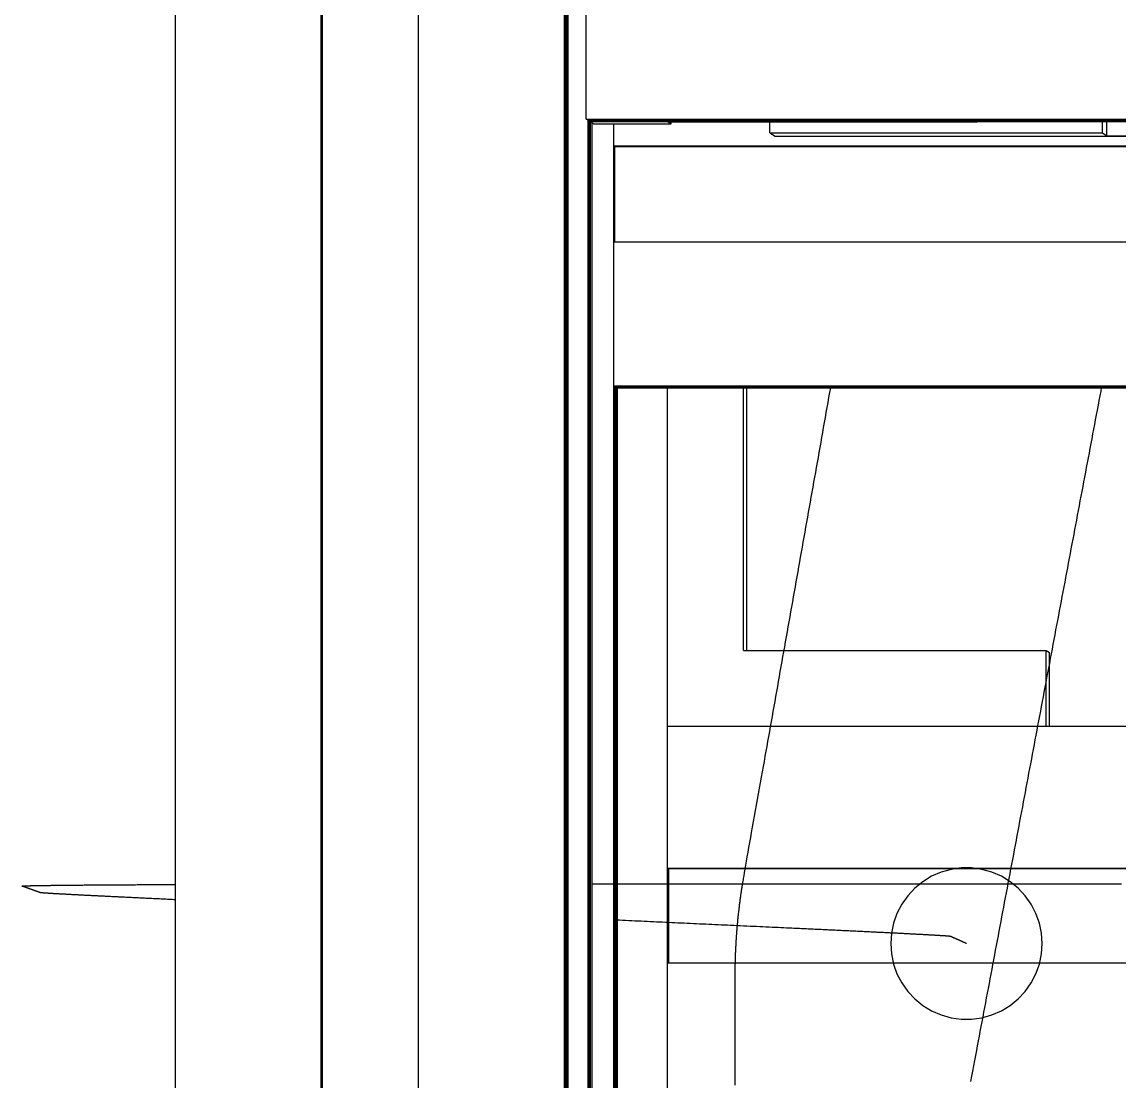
# Model space of a CAD drawing. Header units: millimetres. Extents: x -226 to 218, y -257 to 254.
# Drawn here: x -226.4 to -169.1, y 72 to 127.3 of the extents above; entities that cross this region are included whole.
import ezdxf

# ---------------------------------------------------------------- set-up
doc = ezdxf.new("R2010")
doc.units = ezdxf.units.MM
doc.layers.add('SKETCH', color=5, linetype='Continuous')
doc.layers.add('VISIBLE', color=7, linetype='Continuous')

msp = doc.modelspace()

# ---------------------------------------------------------------- linework, layer by layer
at = {"layer": 'SKETCH', "flags": 128}
for points in [[(-184.173, 108.157), (-184.217, 107.907), (-184.264, 107.646), (-184.31, 107.386), (-184.356, 107.126), (-184.402, 106.866), (-184.448, 106.606), (-184.495, 106.346), (-184.541, 106.086), (-184.587, 105.825), (-184.633, 105.565), (-184.68, 105.305), (-184.726, 105.045), (-184.772, 104.785), (-184.818, 104.525), (-184.864, 104.265), (-184.911, 104.005), (-184.957, 103.744), (-185.003, 103.484), (-185.049, 103.224), (-185.095, 102.964), (-185.142, 102.704), (-185.188, 102.444), (-185.234, 102.184), (-185.28, 101.923), (-185.326, 101.663), (-185.373, 101.403), (-185.419, 101.143), (-185.465, 100.883), (-185.511, 100.623), (-185.557, 100.363), (-185.603, 100.103), (-185.65, 99.842), (-185.696, 99.582), (-185.742, 99.322), (-185.788, 99.062), (-185.834, 98.802), (-185.88, 98.542), (-185.927, 98.282), (-185.973, 98.021), (-186.019, 97.761), (-186.065, 97.501), (-186.111, 97.241), (-186.157, 96.981), (-186.203, 96.721), (-186.25, 96.461), (-186.296, 96.2), (-186.342, 95.94), (-186.388, 95.68), (-186.434, 95.42), (-186.481, 95.16), (-186.527, 94.9), (-186.573, 94.64), (-186.619, 94.379), (-186.665, 94.119), (-186.711, 93.859), (-186.758, 93.599), (-186.804, 93.339), (-186.85, 93.078), (-186.896, 92.818), (-186.942, 92.558), (-186.989, 92.298), (-187.035, 92.038), (-187.081, 91.778), (-187.127, 91.517), (-187.174, 91.257), (-187.22, 90.997), (-187.266, 90.737), (-187.312, 90.477), (-187.358, 90.216), (-187.405, 89.956), (-187.451, 89.696), (-187.497, 89.436), (-187.543, 89.176), (-187.589, 88.916), (-187.636, 88.652), (-187.685, 88.38), (-187.734, 88.103), (-187.785, 87.821), (-187.836, 87.535), (-187.888, 87.246), (-187.94, 86.954), (-187.993, 86.662), (-188.045, 86.37), (-188.098, 86.079), (-188.15, 85.789), (-188.201, 85.503), (-188.252, 85.221), (-188.301, 84.944), (-188.35, 84.673), (-188.396, 84.409), (-188.442, 84.153), (-188.485, 83.906), (-188.527, 83.669), (-188.566, 83.444), (-188.604, 83.23), (-188.638, 83.03), (-188.67, 82.843), (-188.698, 82.672), (-188.711, 82.599), (-188.722, 82.53), (-188.733, 82.463), (-188.744, 82.399), (-188.754, 82.338), (-188.764, 82.279), (-188.773, 82.222), (-188.782, 82.167), (-188.791, 82.113), (-188.799, 82.061), (-188.807, 82.01), (-188.815, 81.961), (-188.823, 81.912), (-188.83, 81.864), (-188.837, 81.816), (-188.845, 81.768), (-188.852, 81.721), (-188.859, 81.673), (-188.866, 81.625), (-188.872, 81.576), (-188.879, 81.526), (-188.886, 81.475), (-188.893, 81.423), (-188.901, 81.369), (-188.908, 81.315), (-188.915, 81.26), (-188.922, 81.206), (-188.929, 81.151), (-188.935, 81.097), (-188.942, 81.042), (-188.949, 80.987), (-188.955, 80.933), (-188.961, 80.878), (-188.968, 80.824), (-188.974, 80.769), (-188.98, 80.714), (-188.986, 80.66), (-188.992, 80.605), (-188.997, 80.55), (-189.003, 80.496), (-189.009, 80.441), (-189.014, 80.386), (-189.019, 80.332), (-189.025, 80.277), (-189.03, 80.222), (-189.035, 80.168), (-189.04, 80.113), (-189.045, 80.058), (-189.049, 80.003), (-189.054, 79.949), (-189.059, 79.894), (-189.063, 79.839), (-189.068, 79.784), (-189.072, 79.729), (-189.076, 79.675), (-189.08, 79.62), (-189.084, 79.565), (-189.088, 79.51), (-189.092, 79.455), (-189.095, 79.4), (-189.099, 79.346), (-189.102, 79.291), (-189.106, 79.236), (-189.109, 79.181), (-189.112, 79.126), (-189.115, 79.071), (-189.118, 79.016), (-189.121, 78.962), (-189.124, 78.907), (-189.127, 78.852), (-189.129, 78.797), (-189.132, 78.742), (-189.134, 78.688), (-189.136, 78.635), (-189.138, 78.584), (-189.14, 78.534), (-189.142, 78.484), (-189.144, 78.435), (-189.145, 78.387), (-189.146, 78.339), (-189.148, 78.29), (-189.149, 78.242), (-189.15, 78.193), (-189.151, 78.143), (-189.152, 78.093), (-189.153, 78.042), (-189.154, 77.989), (-189.155, 77.935), (-189.155, 77.879), (-189.156, 77.821), (-189.157, 77.761), (-189.158, 77.699), (-189.158, 77.634), (-189.159, 77.567), (-189.16, 77.496), (-189.161, 77.423), (-189.162, 77.252), (-189.164, 77.066), (-189.165, 76.865), (-189.166, 76.652), (-189.166, 76.427), (-189.167, 76.192), (-189.167, 75.946), (-189.167, 75.691), (-189.167, 75.428), (-189.167, 75.158), (-189.167, 74.882), (-189.166, 74.602), (-189.166, 74.317), (-189.165, 74.029), (-189.165, 73.739), (-189.164, 73.449), (-189.163, 73.158), (-189.163, 72.868), (-189.162, 72.58), (-189.162, 72.296), (-189.161, 72.015), (-189.161, 71.739)], [(-170.026, 108.157), (-170.057, 107.991), (-170.104, 107.742), (-170.151, 107.492), (-170.198, 107.243), (-170.245, 106.993), (-170.292, 106.744), (-170.339, 106.494), (-170.386, 106.245), (-170.434, 105.995), (-170.481, 105.746), (-170.528, 105.496), (-170.575, 105.247), (-170.622, 104.997), (-170.669, 104.747), (-170.716, 104.498), (-170.763, 104.248), (-170.81, 103.999), (-170.857, 103.749), (-170.904, 103.5), (-170.951, 103.25), (-170.998, 103), (-171.045, 102.751), (-171.092, 102.501), (-171.14, 102.252), (-171.187, 102.002), (-171.234, 101.753), (-171.281, 101.503), (-171.328, 101.253), (-171.375, 101.004), (-171.422, 100.754), (-171.469, 100.505), (-171.516, 100.255), (-171.563, 100.005), (-171.61, 99.756), (-171.657, 99.506), (-171.704, 99.257), (-171.751, 99.007), (-171.798, 98.757), (-171.845, 98.508), (-171.892, 98.258), (-171.939, 98.009), (-171.986, 97.759), (-172.033, 97.51), (-172.08, 97.26), (-172.127, 97.01), (-172.174, 96.761), (-172.221, 96.511), (-172.268, 96.262), (-172.315, 96.012), (-172.363, 95.763), (-172.41, 95.513), (-172.457, 95.264), (-172.504, 95.014), (-172.551, 94.765), (-172.598, 94.515), (-172.645, 94.265), (-172.692, 94.016), (-172.739, 93.766), (-172.786, 93.517), (-172.833, 93.267), (-172.88, 93.018), (-172.927, 92.768), (-172.974, 92.519), (-173.021, 92.269), (-173.068, 92.02), (-173.115, 91.77), (-173.162, 91.52), (-173.209, 91.271), (-173.256, 91.021), (-173.303, 90.772), (-173.35, 90.522), (-173.397, 90.273), (-173.444, 90.023), (-173.491, 89.774), (-173.539, 89.524), (-173.586, 89.275), (-173.633, 89.025), (-173.68, 88.775), (-173.727, 88.526), (-173.774, 88.276), (-173.821, 88.027), (-173.868, 87.777), (-173.915, 87.528), (-173.962, 87.278), (-174.009, 87.029), (-174.056, 86.779), (-174.103, 86.53), (-174.15, 86.28), (-174.197, 86.03), (-174.244, 85.781), (-174.291, 85.531), (-174.338, 85.282), (-174.385, 85.032), (-174.432, 84.783), (-174.479, 84.533), (-174.526, 84.283), (-174.573, 84.034), (-174.62, 83.784), (-174.667, 83.535), (-174.715, 83.285), (-174.762, 83.035), (-174.809, 82.786), (-174.856, 82.536), (-174.903, 82.287), (-174.95, 82.037), (-174.997, 81.788), (-175.044, 81.538), (-175.091, 81.288), (-175.138, 81.039), (-175.185, 80.789), (-175.232, 80.54), (-175.279, 80.29), (-175.326, 80.04), (-175.373, 79.791), (-175.42, 79.541), (-175.467, 79.292), (-175.514, 79.042), (-175.561, 78.793), (-175.608, 78.543), (-175.655, 78.294), (-175.702, 78.044), (-175.749, 77.794), (-175.796, 77.545), (-175.843, 77.295), (-175.89, 77.046), (-175.937, 76.796), (-175.985, 76.547), (-176.032, 76.297), (-176.079, 76.048), (-176.126, 75.798), (-176.173, 75.549), (-176.22, 75.299), (-176.267, 75.049), (-176.314, 74.8), (-176.361, 74.55), (-176.408, 74.301), (-176.455, 74.051), (-176.502, 73.802), (-176.55, 73.549), (-176.599, 73.289), (-176.649, 73.024), (-176.701, 72.755), (-176.753, 72.482), (-176.805, 72.206), (-176.858, 71.928)], [(-173.11, 79.136), (-173.146, 79.675), (-173.256, 80.203), (-173.437, 80.712), (-173.686, 81.192), (-173.997, 81.633), (-174.366, 82.028), (-174.785, 82.368), (-175.246, 82.649), (-175.741, 82.864), (-176.261, 83.01), (-176.796, 83.083), (-177.336, 83.083), (-177.871, 83.01), (-178.391, 82.864), (-178.887, 82.649), (-179.348, 82.368), (-179.767, 82.028), (-180.136, 81.633), (-180.447, 81.192), (-180.696, 80.712), (-180.876, 80.203), (-180.986, 79.675), (-181.023, 79.136), (-180.986, 78.597), (-180.876, 78.068), (-180.696, 77.559), (-180.447, 77.08), (-180.136, 76.639), (-179.767, 76.244), (-179.348, 75.903), (-178.887, 75.623), (-178.391, 75.408), (-177.871, 75.262), (-177.336, 75.188), (-176.796, 75.188), (-176.261, 75.262), (-175.741, 75.408), (-175.246, 75.623), (-174.785, 75.903), (-174.366, 76.244), (-173.997, 76.639), (-173.686, 77.08), (-173.437, 77.559), (-173.256, 78.068), (-173.146, 78.597), (-173.11, 79.136)], [(-218.374, 81.426), (-218.457, 81.429), (-218.539, 81.433), (-218.622, 81.437), (-218.704, 81.441), (-218.786, 81.445), (-218.867, 81.449), (-218.949, 81.453), (-219.03, 81.457), (-219.112, 81.46), (-219.194, 81.464), (-219.275, 81.468), (-219.357, 81.472), (-219.437, 81.476), (-219.518, 81.48), (-219.598, 81.483), (-219.677, 81.487), (-219.756, 81.491), (-219.835, 81.495), (-219.913, 81.498), (-219.99, 81.502), (-220.067, 81.506), (-220.144, 81.51), (-220.22, 81.513), (-220.296, 81.517), (-220.371, 81.52), (-220.445, 81.524), (-220.519, 81.528), (-220.593, 81.531), (-220.666, 81.535), (-220.738, 81.538), (-220.81, 81.542), (-220.882, 81.545), (-220.953, 81.548), (-221.023, 81.552), (-221.093, 81.555), (-221.162, 81.559), (-221.231, 81.562), (-221.299, 81.565), (-221.367, 81.569), (-221.435, 81.572), (-221.501, 81.575), (-221.568, 81.578), (-221.634, 81.582), (-221.699, 81.585), (-221.764, 81.588), (-221.828, 81.591), (-221.892, 81.594), (-221.955, 81.597), (-222.018, 81.6), (-222.08, 81.604), (-222.141, 81.607), (-222.202, 81.61), (-222.263, 81.613), (-222.323, 81.616), (-222.382, 81.619), (-222.441, 81.621), (-222.499, 81.624), (-222.557, 81.627), (-222.614, 81.63), (-222.671, 81.633), (-222.727, 81.636), (-222.782, 81.639), (-222.837, 81.642), (-222.892, 81.644), (-222.946, 81.647), (-222.999, 81.65), (-223.052, 81.653), (-223.104, 81.655), (-223.156, 81.658), (-223.207, 81.661), (-223.258, 81.663), (-223.308, 81.666), (-223.358, 81.668), (-223.407, 81.671), (-223.455, 81.673), (-223.503, 81.676), (-223.55, 81.678), (-223.597, 81.681), (-223.643, 81.683), (-223.688, 81.686), (-223.733, 81.688), (-223.778, 81.69), (-223.821, 81.693), (-223.865, 81.695), (-223.907, 81.697), (-223.949, 81.699), (-223.991, 81.702), (-224.032, 81.704), (-224.072, 81.706), (-224.112, 81.708), (-224.151, 81.71), (-224.19, 81.712), (-224.228, 81.714), (-224.265, 81.716), (-224.302, 81.718), (-224.339, 81.72), (-224.374, 81.722), (-224.41, 81.724), (-224.444, 81.726), (-224.478, 81.728), (-224.512, 81.73), (-224.545, 81.732), (-224.577, 81.734), (-224.608, 81.735), (-224.64, 81.737), (-224.67, 81.739), (-224.7, 81.741), (-224.729, 81.742), (-224.758, 81.744), (-224.786, 81.746), (-224.814, 81.748), (-224.841, 81.749), (-224.867, 81.751), (-224.893, 81.752), (-224.918, 81.754), (-224.943, 81.756), (-224.967, 81.757), (-224.99, 81.759), (-225.013, 81.76), (-225.036, 81.762), (-225.057, 81.763), (-225.078, 81.765), (-225.099, 81.766), (-225.119, 81.767), (-225.138, 81.769), (-225.157, 81.77), (-225.175, 81.771), (-225.192, 81.773), (-225.209, 81.774), (-225.225, 81.775), (-225.241, 81.776), (-225.255, 81.777), (-225.269, 81.778), (-225.282, 81.779), (-225.294, 81.78), (-225.306, 81.781), (-225.316, 81.782), (-225.326, 81.783), (-225.336, 81.784), (-225.345, 81.785), (-225.353, 81.785), (-225.361, 81.786), (-225.368, 81.787), (-225.375, 81.788), (-225.382, 81.788), (-225.389, 81.789), (-225.395, 81.79), (-225.401, 81.791), (-225.407, 81.791), (-225.413, 81.792), (-225.418, 81.793), (-225.424, 81.794), (-225.43, 81.794), (-225.435, 81.795), (-225.442, 81.796), (-225.448, 81.797), (-225.454, 81.798), (-225.458, 81.799), (-225.463, 81.8), (-225.466, 81.801), (-225.469, 81.802), (-225.472, 81.803), (-225.474, 81.803), (-225.476, 81.804), (-225.478, 81.805), (-225.479, 81.806), (-225.48, 81.807), (-225.481, 81.808), (-225.482, 81.809), (-225.483, 81.809), (-225.484, 81.81), (-225.485, 81.811), (-225.486, 81.812), (-225.487, 81.813), (-225.488, 81.814), (-225.49, 81.815), (-225.492, 81.816), (-225.494, 81.816), (-225.496, 81.817), (-225.499, 81.818), (-225.501, 81.819), (-225.504, 81.82), (-225.506, 81.821), (-225.509, 81.822), (-225.511, 81.823), (-225.514, 81.824), (-225.516, 81.824), (-225.518, 81.825), (-225.521, 81.826), (-225.523, 81.827), (-225.526, 81.828), (-225.528, 81.829), (-225.531, 81.83), (-225.533, 81.831), (-225.536, 81.832), (-225.538, 81.832), (-225.541, 81.833), (-225.543, 81.834), (-225.545, 81.835), (-225.548, 81.836), (-225.55, 81.837), (-225.553, 81.838), (-225.555, 81.839), (-225.558, 81.84), (-225.56, 81.84), (-225.563, 81.841), (-225.565, 81.842), (-225.567, 81.843), (-225.57, 81.844), (-225.572, 81.845), (-225.575, 81.846), (-225.577, 81.847), (-225.58, 81.848), (-225.582, 81.848), (-225.585, 81.849), (-225.587, 81.85), (-225.59, 81.851), (-225.592, 81.852), (-225.594, 81.853), (-225.597, 81.854), (-225.599, 81.855), (-225.602, 81.856), (-225.604, 81.856), (-225.607, 81.857), (-225.609, 81.858), (-225.612, 81.859), (-225.614, 81.86), (-225.617, 81.861), (-225.619, 81.862), (-225.621, 81.863), (-225.624, 81.864), (-225.626, 81.864), (-225.629, 81.865), (-225.631, 81.866), (-225.634, 81.867), (-225.636, 81.868), (-225.639, 81.869), (-225.641, 81.87), (-225.643, 81.871), (-225.646, 81.872), (-225.648, 81.872), (-225.651, 81.873), (-225.653, 81.874), (-225.656, 81.875), (-225.658, 81.876), (-225.661, 81.877), (-225.663, 81.878), (-225.666, 81.879), (-225.668, 81.88), (-225.67, 81.88), (-225.673, 81.881), (-225.675, 81.882), (-225.678, 81.883), (-225.68, 81.884), (-225.683, 81.885), (-225.685, 81.886), (-225.688, 81.887), (-225.69, 81.888), (-225.693, 81.888), (-225.695, 81.889), (-225.697, 81.89), (-225.7, 81.891), (-225.702, 81.892), (-225.705, 81.893), (-225.707, 81.894), (-225.71, 81.895), (-225.712, 81.896), (-225.715, 81.896), (-225.717, 81.897), (-225.72, 81.898), (-225.722, 81.899), (-225.724, 81.9), (-225.727, 81.901), (-225.729, 81.902), (-225.732, 81.903), (-225.734, 81.904), (-225.737, 81.904), (-225.739, 81.905), (-225.742, 81.906), (-225.744, 81.907), (-225.747, 81.908), (-225.749, 81.909), (-225.751, 81.91), (-225.754, 81.911), (-225.756, 81.912), (-225.759, 81.912), (-225.761, 81.913), (-225.764, 81.914), (-225.766, 81.915), (-225.769, 81.916), (-225.771, 81.917), (-225.774, 81.918), (-225.776, 81.919), (-225.778, 81.92), (-225.781, 81.921), (-225.783, 81.921), (-225.786, 81.922), (-225.788, 81.923), (-225.791, 81.924), (-225.793, 81.925), (-225.796, 81.926), (-225.798, 81.927), (-225.801, 81.928), (-225.803, 81.929), (-225.805, 81.929), (-225.808, 81.93), (-225.81, 81.931), (-225.813, 81.932), (-225.815, 81.933), (-225.818, 81.934), (-225.82, 81.935), (-225.823, 81.936), (-225.825, 81.937), (-225.828, 81.937), (-225.83, 81.938), (-225.832, 81.939), (-225.835, 81.94), (-225.837, 81.941), (-225.84, 81.942), (-225.842, 81.943), (-225.845, 81.944), (-225.847, 81.945), (-225.85, 81.945), (-225.852, 81.946), (-225.855, 81.947), (-225.857, 81.948), (-225.86, 81.949), (-225.862, 81.95), (-225.864, 81.951), (-225.867, 81.952), (-225.869, 81.953), (-225.872, 81.953), (-225.874, 81.954), (-225.877, 81.955), (-225.879, 81.956), (-225.882, 81.957), (-225.884, 81.958), (-225.887, 81.959), (-225.889, 81.96), (-225.891, 81.961), (-225.894, 81.962), (-225.896, 81.962), (-225.899, 81.963), (-225.901, 81.964), (-225.904, 81.965), (-225.906, 81.966), (-225.909, 81.967), (-225.911, 81.968), (-225.914, 81.969), (-225.916, 81.97), (-225.919, 81.97), (-225.921, 81.971), (-225.923, 81.972), (-225.926, 81.973), (-225.928, 81.974), (-225.931, 81.975), (-225.933, 81.976), (-225.936, 81.977), (-225.938, 81.978), (-225.941, 81.978), (-225.943, 81.979), (-225.946, 81.98), (-225.948, 81.981), (-225.95, 81.982), (-225.953, 81.983), (-225.955, 81.984), (-225.958, 81.985), (-225.96, 81.986), (-225.963, 81.986), (-225.965, 81.987), (-225.968, 81.988), (-225.97, 81.989), (-225.973, 81.99), (-225.975, 81.991), (-225.978, 81.992), (-225.98, 81.993), (-225.982, 81.994), (-225.985, 81.995), (-225.987, 81.995), (-225.99, 81.996), (-225.992, 81.997), (-225.995, 81.998), (-225.997, 81.999), (-226, 82), (-226.002, 82.001), (-226.005, 82.002), (-226.007, 82.003), (-226.01, 82.003), (-226.012, 82.004), (-226.014, 82.005), (-226.017, 82.006), (-226.019, 82.007), (-226.022, 82.008), (-226.024, 82.009), (-226.027, 82.01), (-226.029, 82.011), (-226.032, 82.011), (-226.034, 82.012), (-226.037, 82.013), (-226.039, 82.014), (-226.042, 82.015), (-226.044, 82.016), (-226.046, 82.017), (-226.049, 82.018), (-226.051, 82.019), (-226.054, 82.02), (-226.056, 82.02), (-226.059, 82.021), (-226.061, 82.022), (-226.064, 82.023), (-226.066, 82.024), (-226.069, 82.025), (-226.071, 82.026), (-226.073, 82.027), (-226.076, 82.028), (-226.078, 82.028), (-226.081, 82.029), (-226.083, 82.03), (-226.086, 82.031), (-226.088, 82.032), (-226.091, 82.033), (-226.093, 82.034), (-226.096, 82.035), (-226.098, 82.036), (-226.101, 82.036), (-226.103, 82.037), (-226.106, 82.038), (-226.108, 82.039), (-226.11, 82.04), (-226.113, 82.041), (-226.115, 82.042), (-226.118, 82.043), (-226.12, 82.044), (-226.123, 82.045), (-226.125, 82.045), (-226.128, 82.046), (-226.13, 82.047), (-226.133, 82.048), (-226.135, 82.049), (-226.138, 82.05), (-226.14, 82.051), (-226.142, 82.052), (-226.145, 82.053), (-226.147, 82.053), (-226.15, 82.054), (-226.152, 82.055), (-226.155, 82.056), (-226.157, 82.057), (-226.16, 82.058), (-226.162, 82.059), (-226.165, 82.06), (-226.167, 82.061), (-226.17, 82.062), (-226.172, 82.062), (-226.174, 82.063), (-226.177, 82.064), (-226.179, 82.065), (-226.182, 82.066), (-226.184, 82.067), (-226.187, 82.068), (-226.189, 82.069), (-226.192, 82.07), (-226.194, 82.07), (-226.197, 82.071), (-226.199, 82.072), (-226.202, 82.073), (-226.204, 82.074), (-226.207, 82.075), (-226.209, 82.076), (-226.211, 82.077), (-226.214, 82.078), (-226.216, 82.079), (-226.219, 82.079), (-226.221, 82.08), (-226.224, 82.081), (-226.226, 82.082), (-226.229, 82.083), (-226.231, 82.084), (-226.234, 82.085), (-226.236, 82.086), (-226.239, 82.087), (-226.241, 82.087), (-226.243, 82.088), (-226.246, 82.089), (-226.248, 82.09), (-226.251, 82.091), (-226.253, 82.092), (-226.256, 82.093), (-226.258, 82.094), (-226.261, 82.095), (-226.263, 82.096), (-226.266, 82.096), (-226.268, 82.097), (-226.271, 82.098), (-226.273, 82.099), (-226.276, 82.1), (-226.278, 82.101), (-226.28, 82.102), (-226.283, 82.103), (-226.285, 82.104), (-226.288, 82.104), (-226.29, 82.105), (-226.293, 82.106), (-226.295, 82.107), (-226.298, 82.108), (-226.3, 82.109), (-226.303, 82.11), (-226.305, 82.111), (-226.308, 82.112), (-226.31, 82.113), (-226.313, 82.113), (-226.315, 82.114), (-226.317, 82.115), (-226.32, 82.116), (-226.323, 82.117), (-226.326, 82.118), (-226.329, 82.119), (-226.333, 82.12), (-226.337, 82.121), (-226.341, 82.122), (-226.345, 82.123), (-226.349, 82.123), (-226.353, 82.124), (-226.357, 82.125), (-226.362, 82.126), (-226.365, 82.127), (-226.369, 82.128), (-226.372, 82.129), (-226.376, 82.13), (-226.378, 82.131), (-226.38, 82.132), (-226.382, 82.133), (-226.383, 82.133), (-226.384, 82.134), (-226.384, 82.135), (-226.383, 82.136), (-226.382, 82.137), (-226.379, 82.138), (-226.377, 82.138), (-226.375, 82.139), (-226.373, 82.139), (-226.37, 82.14), (-226.368, 82.14), (-226.365, 82.141), (-226.363, 82.142), (-226.36, 82.142), (-226.357, 82.143), (-226.353, 82.143), (-226.349, 82.144), (-226.345, 82.144), (-226.34, 82.145), (-226.335, 82.145), (-226.33, 82.146), (-226.323, 82.146), (-226.317, 82.147), (-226.309, 82.147), (-226.301, 82.148), (-226.293, 82.148), (-226.283, 82.149), (-226.273, 82.149), (-226.262, 82.15), (-226.25, 82.15), (-226.238, 82.151), (-226.225, 82.152), (-226.211, 82.152), (-226.197, 82.153), (-226.182, 82.153), (-226.167, 82.154), (-226.151, 82.154), (-226.134, 82.155), (-226.117, 82.155), (-226.099, 82.156), (-226.081, 82.156), (-226.062, 82.157), (-226.043, 82.157), (-226.023, 82.158), (-226.002, 82.158), (-225.981, 82.159), (-225.96, 82.16), (-225.937, 82.16), (-225.915, 82.161), (-225.891, 82.161), (-225.867, 82.162), (-225.843, 82.162), (-225.818, 82.163), (-225.793, 82.163), (-225.767, 82.164), (-225.74, 82.164), (-225.713, 82.165), (-225.685, 82.165), (-225.657, 82.166), (-225.628, 82.166), (-225.598, 82.167), (-225.568, 82.167), (-225.538, 82.168), (-225.507, 82.168), (-225.475, 82.169), (-225.443, 82.17), (-225.41, 82.17), (-225.377, 82.171), (-225.343, 82.171), (-225.308, 82.172), (-225.273, 82.172), (-225.238, 82.173), (-225.202, 82.173), (-225.165, 82.174), (-225.128, 82.174), (-225.09, 82.175), (-225.052, 82.175), (-225.013, 82.176), (-224.974, 82.176), (-224.934, 82.177), (-224.893, 82.177), (-224.852, 82.178), (-224.811, 82.178), (-224.769, 82.179), (-224.726, 82.179), (-224.683, 82.18), (-224.639, 82.18), (-224.594, 82.181), (-224.55, 82.181), (-224.504, 82.182), (-224.458, 82.182), (-224.412, 82.183), (-224.364, 82.183), (-224.317, 82.184), (-224.269, 82.184), (-224.22, 82.185), (-224.171, 82.185), (-224.121, 82.186), (-224.071, 82.186), (-224.021, 82.187), (-223.969, 82.187), (-223.918, 82.188), (-223.865, 82.188), (-223.813, 82.189), (-223.759, 82.189), (-223.706, 82.19), (-223.651, 82.19), (-223.596, 82.191), (-223.541, 82.191), (-223.485, 82.192), (-223.429, 82.192), (-223.372, 82.193), (-223.314, 82.193), (-223.256, 82.194), (-223.197, 82.194), (-223.138, 82.195), (-223.079, 82.195), (-223.019, 82.196), (-222.958, 82.196), (-222.897, 82.197), (-222.836, 82.197), (-222.774, 82.197), (-222.711, 82.198), (-222.648, 82.198), (-222.585, 82.199), (-222.521, 82.199), (-222.456, 82.2), (-222.391, 82.2), (-222.326, 82.201), (-222.26, 82.201), (-222.193, 82.202), (-222.126, 82.202), (-222.058, 82.203), (-221.99, 82.203), (-221.922, 82.203), (-221.853, 82.204), (-221.783, 82.204), (-221.713, 82.205), (-221.642, 82.205), (-221.571, 82.206), (-221.5, 82.206), (-221.428, 82.207), (-221.356, 82.207), (-221.283, 82.208), (-221.209, 82.208), (-221.135, 82.208), (-221.061, 82.209), (-220.986, 82.209), (-220.911, 82.21), (-220.836, 82.21), (-220.76, 82.211), (-220.683, 82.211), (-220.606, 82.211), (-220.528, 82.212), (-220.45, 82.212), (-220.372, 82.213), (-220.293, 82.213), (-220.213, 82.214), (-220.133, 82.214), (-220.053, 82.214), (-219.972, 82.215), (-219.89, 82.215), (-219.808, 82.216), (-219.726, 82.216), (-219.644, 82.217), (-219.56, 82.217), (-219.477, 82.217), (-219.393, 82.218), (-219.308, 82.218), (-219.224, 82.219), (-219.138, 82.219), (-219.053, 82.219), (-218.967, 82.22), (-218.88, 82.22), (-218.793, 82.221), (-218.706, 82.221), (-218.618, 82.221), (-218.53, 82.222), (-218.442, 82.222), (-218.374, 82.223)], [(-196.618, 82.261), (-196.427, 82.261), (-196.225, 82.261), (-196.019, 82.261), (-195.809, 82.261), (-195.595, 82.261), (-195.377, 82.261), (-195.156, 82.261), (-194.933, 82.261), (-194.707, 82.261), (-194.478, 82.261), (-194.248, 82.261), (-194.017, 82.261), (-193.783, 82.261), (-193.55, 82.261), (-193.315, 82.261), (-193.08, 82.261), (-192.845, 82.261), (-192.61, 82.261), (-192.377, 82.261), (-192.143, 82.261), (-191.912, 82.261), (-191.682, 82.261), (-191.453, 82.261), (-191.227, 82.261), (-191.002, 82.261), (-190.777, 82.261), (-190.553, 82.261), (-190.328, 82.261), (-190.103, 82.261), (-189.878, 82.261), (-189.653, 82.261), (-189.428, 82.261), (-189.203, 82.261), (-188.978, 82.261), (-188.753, 82.261), (-188.529, 82.261), (-188.304, 82.261), (-188.079, 82.261), (-187.854, 82.261), (-187.629, 82.261), (-187.404, 82.261), (-187.179, 82.261), (-186.954, 82.261), (-186.73, 82.261), (-186.505, 82.261), (-186.28, 82.261), (-186.055, 82.261), (-185.83, 82.261), (-185.605, 82.261), (-185.38, 82.261), (-185.155, 82.261), (-184.93, 82.261), (-184.706, 82.261), (-184.481, 82.261), (-184.256, 82.261), (-184.031, 82.261), (-183.806, 82.261), (-183.581, 82.261), (-183.356, 82.261), (-183.131, 82.261), (-182.907, 82.261), (-182.682, 82.261), (-182.457, 82.261), (-182.232, 82.261), (-182.007, 82.261), (-181.782, 82.261), (-181.557, 82.261), (-181.332, 82.261), (-181.108, 82.261), (-180.883, 82.261), (-180.658, 82.261), (-180.433, 82.261), (-180.208, 82.261), (-179.983, 82.261), (-179.758, 82.261), (-179.533, 82.261), (-179.308, 82.261), (-179.084, 82.261), (-178.859, 82.261), (-178.634, 82.261), (-178.409, 82.261), (-178.184, 82.261), (-177.959, 82.261), (-177.734, 82.261), (-177.509, 82.261), (-177.285, 82.261), (-177.06, 82.261), (-176.835, 82.261), (-176.61, 82.261), (-176.385, 82.261), (-176.16, 82.261), (-175.935, 82.261), (-175.71, 82.261), (-175.485, 82.261), (-175.261, 82.261), (-175.036, 82.261), (-174.811, 82.261), (-174.586, 82.261), (-174.361, 82.261), (-174.136, 82.261), (-173.911, 82.261), (-173.686, 82.261), (-173.462, 82.261), (-173.237, 82.261), (-173.012, 82.261), (-172.787, 82.261), (-172.562, 82.261), (-172.337, 82.261), (-172.112, 82.261), (-171.887, 82.261), (-171.663, 82.261), (-171.438, 82.261), (-171.213, 82.261), (-170.988, 82.261), (-170.763, 82.261), (-170.538, 82.261), (-170.313, 82.261), (-170.088, 82.261), (-169.863, 82.261), (-169.639, 82.261), (-169.414, 82.261), (-169.189, 82.261), (-168.964, 82.261)], [(-177.066, 79.136), (-177.068, 79.137), (-177.071, 79.138), (-177.073, 79.139), (-177.075, 79.14), (-177.077, 79.14), (-177.079, 79.141), (-177.081, 79.142), (-177.083, 79.143), (-177.085, 79.144), (-177.087, 79.145), (-177.089, 79.146), (-177.091, 79.147), (-177.093, 79.148), (-177.095, 79.149), (-177.097, 79.15), (-177.099, 79.151), (-177.101, 79.151), (-177.103, 79.152), (-177.105, 79.153), (-177.107, 79.154), (-177.11, 79.155), (-177.112, 79.156), (-177.114, 79.157), (-177.116, 79.158), (-177.118, 79.159), (-177.12, 79.16), (-177.122, 79.161), (-177.124, 79.162), (-177.126, 79.162), (-177.128, 79.163), (-177.13, 79.164), (-177.132, 79.165), (-177.134, 79.166), (-177.136, 79.167), (-177.138, 79.168), (-177.14, 79.169), (-177.142, 79.17), (-177.144, 79.171), (-177.147, 79.172), (-177.149, 79.173), (-177.151, 79.173), (-177.153, 79.174), (-177.155, 79.175), (-177.157, 79.176), (-177.159, 79.177), (-177.161, 79.178), (-177.163, 79.179), (-177.165, 79.18), (-177.167, 79.181), (-177.169, 79.182), (-177.171, 79.183), (-177.173, 79.184), (-177.175, 79.184), (-177.177, 79.185), (-177.179, 79.186), (-177.181, 79.187), (-177.184, 79.188), (-177.186, 79.189), (-177.188, 79.19), (-177.19, 79.191), (-177.192, 79.192), (-177.194, 79.193), (-177.196, 79.194), (-177.198, 79.195), (-177.2, 79.196), (-177.202, 79.196), (-177.204, 79.197), (-177.206, 79.198), (-177.208, 79.199), (-177.21, 79.2), (-177.212, 79.201), (-177.214, 79.202), (-177.216, 79.203), (-177.218, 79.204), (-177.221, 79.205), (-177.223, 79.206), (-177.225, 79.207), (-177.227, 79.207), (-177.229, 79.208), (-177.231, 79.209), (-177.233, 79.21), (-177.235, 79.211), (-177.237, 79.212), (-177.239, 79.213), (-177.241, 79.214), (-177.243, 79.215), (-177.245, 79.216), (-177.247, 79.217), (-177.249, 79.218), (-177.251, 79.218), (-177.253, 79.219), (-177.255, 79.22), (-177.258, 79.221), (-177.26, 79.222), (-177.262, 79.223), (-177.264, 79.224), (-177.266, 79.225), (-177.268, 79.226), (-177.27, 79.227), (-177.272, 79.228), (-177.274, 79.229), (-177.276, 79.23), (-177.278, 79.23), (-177.28, 79.231), (-177.282, 79.232), (-177.284, 79.233), (-177.286, 79.234), (-177.288, 79.235), (-177.29, 79.236), (-177.293, 79.237), (-177.295, 79.238), (-177.297, 79.239), (-177.299, 79.24), (-177.301, 79.241), (-177.303, 79.241), (-177.305, 79.242), (-177.307, 79.243), (-177.309, 79.244), (-177.311, 79.245), (-177.313, 79.246), (-177.315, 79.247), (-177.317, 79.248), (-177.319, 79.249), (-177.321, 79.25), (-177.323, 79.251), (-177.325, 79.252), (-177.327, 79.253), (-177.33, 79.253), (-177.332, 79.254), (-177.334, 79.255), (-177.336, 79.256), (-177.338, 79.257), (-177.34, 79.258), (-177.342, 79.259), (-177.344, 79.26), (-177.346, 79.261), (-177.348, 79.262), (-177.35, 79.263), (-177.352, 79.264), (-177.354, 79.264), (-177.356, 79.265), (-177.358, 79.266), (-177.36, 79.267), (-177.363, 79.268), (-177.365, 79.269), (-177.367, 79.27), (-177.369, 79.271), (-177.371, 79.272), (-177.373, 79.273), (-177.375, 79.274), (-177.377, 79.275), (-177.379, 79.276), (-177.381, 79.276), (-177.383, 79.277), (-177.385, 79.278), (-177.387, 79.279), (-177.389, 79.28), (-177.391, 79.281), (-177.393, 79.282), (-177.395, 79.283), (-177.398, 79.284), (-177.4, 79.285), (-177.402, 79.286), (-177.404, 79.287), (-177.406, 79.287), (-177.408, 79.288), (-177.41, 79.289), (-177.412, 79.29), (-177.414, 79.291), (-177.416, 79.292), (-177.418, 79.293), (-177.42, 79.294), (-177.422, 79.295), (-177.424, 79.296), (-177.426, 79.297), (-177.428, 79.298), (-177.431, 79.299), (-177.433, 79.299), (-177.435, 79.3), (-177.437, 79.301), (-177.439, 79.302), (-177.441, 79.303), (-177.443, 79.304), (-177.445, 79.305), (-177.447, 79.306), (-177.449, 79.307), (-177.451, 79.308), (-177.453, 79.309), (-177.455, 79.31), (-177.457, 79.311), (-177.459, 79.311), (-177.461, 79.312), (-177.463, 79.313), (-177.465, 79.314), (-177.467, 79.315), (-177.47, 79.316), (-177.472, 79.317), (-177.474, 79.318), (-177.476, 79.319), (-177.478, 79.32), (-177.48, 79.32), (-177.482, 79.321), (-177.484, 79.322), (-177.486, 79.323), (-177.488, 79.324), (-177.49, 79.325), (-177.492, 79.326), (-177.494, 79.327), (-177.496, 79.328), (-177.498, 79.329), (-177.5, 79.329), (-177.502, 79.33), (-177.504, 79.331), (-177.506, 79.332), (-177.508, 79.333), (-177.51, 79.334), (-177.512, 79.335), (-177.514, 79.336), (-177.516, 79.337), (-177.518, 79.338), (-177.52, 79.339), (-177.522, 79.339), (-177.524, 79.34), (-177.526, 79.341), (-177.528, 79.342), (-177.53, 79.343), (-177.532, 79.344), (-177.534, 79.345), (-177.536, 79.346), (-177.538, 79.347), (-177.54, 79.348), (-177.542, 79.348), (-177.544, 79.349), (-177.546, 79.35), (-177.548, 79.351), (-177.55, 79.352), (-177.552, 79.353), (-177.554, 79.354), (-177.556, 79.355), (-177.558, 79.356), (-177.56, 79.357), (-177.562, 79.357), (-177.564, 79.358), (-177.566, 79.359), (-177.568, 79.36), (-177.57, 79.361), (-177.572, 79.362), (-177.574, 79.363), (-177.576, 79.364), (-177.578, 79.365), (-177.58, 79.366), (-177.582, 79.366), (-177.584, 79.367), (-177.586, 79.368), (-177.589, 79.369), (-177.591, 79.37), (-177.593, 79.371), (-177.595, 79.372), (-177.597, 79.373), (-177.599, 79.374), (-177.601, 79.375), (-177.603, 79.375), (-177.605, 79.376), (-177.607, 79.377), (-177.609, 79.378), (-177.611, 79.379), (-177.613, 79.38), (-177.615, 79.381), (-177.617, 79.382), (-177.619, 79.383), (-177.621, 79.384), (-177.623, 79.385), (-177.625, 79.385), (-177.627, 79.386), (-177.629, 79.387), (-177.631, 79.388), (-177.633, 79.389), (-177.635, 79.39), (-177.637, 79.391), (-177.639, 79.392), (-177.641, 79.393), (-177.643, 79.394), (-177.645, 79.394), (-177.647, 79.395), (-177.649, 79.396), (-177.651, 79.397), (-177.653, 79.398), (-177.655, 79.399), (-177.657, 79.4), (-177.659, 79.401), (-177.661, 79.402), (-177.663, 79.403), (-177.665, 79.403), (-177.667, 79.404), (-177.669, 79.405), (-177.671, 79.406), (-177.673, 79.407), (-177.675, 79.408), (-177.677, 79.409), (-177.679, 79.41), (-177.681, 79.411), (-177.683, 79.412), (-177.685, 79.413), (-177.688, 79.413), (-177.69, 79.414), (-177.692, 79.415), (-177.694, 79.416), (-177.696, 79.417), (-177.698, 79.418), (-177.7, 79.419), (-177.702, 79.42), (-177.704, 79.421), (-177.706, 79.422), (-177.708, 79.422), (-177.71, 79.423), (-177.712, 79.424), (-177.714, 79.425), (-177.716, 79.426), (-177.718, 79.427), (-177.72, 79.428), (-177.722, 79.429), (-177.724, 79.43), (-177.726, 79.431), (-177.728, 79.431), (-177.73, 79.432), (-177.732, 79.433), (-177.734, 79.434), (-177.736, 79.435), (-177.738, 79.436), (-177.74, 79.437), (-177.742, 79.438), (-177.744, 79.439), (-177.746, 79.44), (-177.748, 79.441), (-177.75, 79.441), (-177.752, 79.442), (-177.754, 79.443), (-177.756, 79.444), (-177.758, 79.445), (-177.76, 79.446), (-177.762, 79.447), (-177.764, 79.448), (-177.766, 79.449), (-177.768, 79.45), (-177.77, 79.45), (-177.772, 79.451), (-177.774, 79.452), (-177.776, 79.453), (-177.779, 79.454), (-177.781, 79.455), (-177.783, 79.456), (-177.785, 79.457), (-177.787, 79.458), (-177.789, 79.459), (-177.791, 79.46), (-177.793, 79.46), (-177.795, 79.461), (-177.797, 79.462), (-177.799, 79.463), (-177.801, 79.464), (-177.803, 79.465), (-177.805, 79.466), (-177.807, 79.467), (-177.809, 79.468), (-177.811, 79.469), (-177.813, 79.469), (-177.815, 79.47), (-177.817, 79.471), (-177.819, 79.472), (-177.821, 79.473), (-177.823, 79.474), (-177.825, 79.475), (-177.827, 79.476), (-177.829, 79.477), (-177.831, 79.478), (-177.833, 79.479), (-177.835, 79.479), (-177.837, 79.48), (-177.839, 79.481), (-177.841, 79.482), (-177.843, 79.483), (-177.845, 79.484), (-177.847, 79.485), (-177.849, 79.486), (-177.851, 79.487), (-177.853, 79.488), (-177.854, 79.488), (-177.855, 79.489), (-177.855, 79.49), (-177.856, 79.491), (-177.856, 79.492), (-177.857, 79.493), (-177.857, 79.494), (-177.857, 79.495), (-177.858, 79.495), (-177.859, 79.496), (-177.859, 79.497), (-177.861, 79.498), (-177.862, 79.499), (-177.864, 79.5), (-177.866, 79.501), (-177.869, 79.502), (-177.872, 79.503), (-177.876, 79.504), (-177.88, 79.505), (-177.885, 79.506), (-177.891, 79.506), (-177.898, 79.507), (-177.903, 79.508), (-177.909, 79.509), (-177.914, 79.51), (-177.919, 79.51), (-177.925, 79.511), (-177.93, 79.512), (-177.936, 79.513), (-177.942, 79.513), (-177.948, 79.514), (-177.954, 79.515), (-177.961, 79.515), (-177.968, 79.516), (-177.976, 79.517), (-177.984, 79.518), (-177.992, 79.519), (-178.002, 79.519), (-178.011, 79.52), (-178.022, 79.521), (-178.033, 79.522), (-178.044, 79.523), (-178.057, 79.524), (-178.07, 79.525), (-178.084, 79.526), (-178.099, 79.527), (-178.115, 79.528), (-178.132, 79.53), (-178.149, 79.531), (-178.167, 79.532), (-178.185, 79.533), (-178.204, 79.535), (-178.223, 79.536), (-178.244, 79.537), (-178.264, 79.539), (-178.286, 79.54), (-178.308, 79.542), (-178.33, 79.543), (-178.353, 79.545), (-178.377, 79.546), (-178.401, 79.548), (-178.426, 79.549), (-178.451, 79.551), (-178.477, 79.553), (-178.504, 79.554), (-178.531, 79.556), (-178.559, 79.558), (-178.587, 79.559), (-178.616, 79.561), (-178.646, 79.563), (-178.676, 79.564), (-178.706, 79.566), (-178.738, 79.568), (-178.77, 79.57), (-178.802, 79.572), (-178.835, 79.573), (-178.869, 79.575), (-178.903, 79.577), (-178.938, 79.579), (-178.973, 79.581), (-179.009, 79.583), (-179.046, 79.585), (-179.083, 79.587), (-179.12, 79.589), (-179.159, 79.591), (-179.197, 79.593), (-179.237, 79.595), (-179.277, 79.597), (-179.317, 79.6), (-179.358, 79.602), (-179.4, 79.604), (-179.442, 79.606), (-179.485, 79.609), (-179.528, 79.611), (-179.572, 79.613), (-179.617, 79.615), (-179.662, 79.618), (-179.708, 79.62), (-179.754, 79.623), (-179.801, 79.625), (-179.848, 79.628), (-179.896, 79.63), (-179.945, 79.633), (-179.994, 79.635), (-180.044, 79.638), (-180.094, 79.64), (-180.145, 79.643), (-180.196, 79.646), (-180.248, 79.648), (-180.301, 79.651), (-180.354, 79.654), (-180.407, 79.657), (-180.461, 79.659), (-180.516, 79.662), (-180.571, 79.665), (-180.627, 79.668), (-180.683, 79.671), (-180.74, 79.673), (-180.797, 79.676), (-180.855, 79.679), (-180.913, 79.682), (-180.972, 79.685), (-181.032, 79.688), (-181.092, 79.691), (-181.153, 79.694), (-181.214, 79.697), (-181.275, 79.7), (-181.338, 79.703), (-181.401, 79.706), (-181.464, 79.709), (-181.528, 79.713), (-181.592, 79.716), (-181.657, 79.719), (-181.723, 79.722), (-181.789, 79.725), (-181.855, 79.729), (-181.922, 79.732), (-181.989, 79.735), (-182.057, 79.738), (-182.126, 79.742), (-182.195, 79.745), (-182.264, 79.748), (-182.334, 79.752), (-182.405, 79.755), (-182.476, 79.759), (-182.547, 79.762), (-182.62, 79.766), (-182.692, 79.769), (-182.765, 79.773), (-182.839, 79.776), (-182.913, 79.78), (-182.988, 79.783), (-183.063, 79.787), (-183.139, 79.791), (-183.215, 79.794), (-183.292, 79.798), (-183.369, 79.802), (-183.447, 79.805), (-183.525, 79.809), (-183.604, 79.813), (-183.683, 79.817), (-183.762, 79.82), (-183.842, 79.824), (-183.923, 79.828), (-184.004, 79.832), (-184.085, 79.836), (-184.167, 79.839), (-184.248, 79.843), (-184.329, 79.847), (-184.41, 79.851), (-184.491, 79.855), (-184.573, 79.859), (-184.655, 79.863), (-184.737, 79.866), (-184.819, 79.87), (-184.902, 79.874), (-184.986, 79.878), (-185.071, 79.882), (-185.156, 79.886), (-185.243, 79.89), (-185.33, 79.894), (-185.419, 79.898), (-185.509, 79.903), (-185.6, 79.907), (-185.693, 79.911), (-185.787, 79.916), (-185.883, 79.92), (-185.98, 79.925), (-186.08, 79.929), (-186.181, 79.934), (-186.318, 79.94), (-186.459, 79.947), (-186.604, 79.954), (-186.752, 79.961), (-186.903, 79.968), (-187.058, 79.975), (-187.215, 79.982), (-187.374, 79.989), (-187.536, 79.997), (-187.7, 80.004), (-187.865, 80.012), (-188.032, 80.02), (-188.2, 80.027), (-188.368, 80.035), (-188.537, 80.043), (-188.707, 80.051), (-188.876, 80.059), (-189.045, 80.067), (-189.214, 80.074), (-189.381, 80.082), (-189.548, 80.09), (-189.713, 80.097), (-189.877, 80.105), (-190.039, 80.112), (-190.2, 80.12), (-190.361, 80.127), (-190.521, 80.135), (-190.682, 80.142), (-190.843, 80.15), (-191.004, 80.157), (-191.165, 80.164), (-191.326, 80.172), (-191.486, 80.179), (-191.647, 80.187), (-191.808, 80.194), (-191.969, 80.202), (-192.13, 80.209), (-192.291, 80.216), (-192.452, 80.224), (-192.612, 80.231), (-192.773, 80.239), (-192.934, 80.246), (-193.095, 80.254), (-193.256, 80.261), (-193.417, 80.269), (-193.578, 80.276), (-193.738, 80.283), (-193.899, 80.291), (-194.06, 80.298), (-194.221, 80.306), (-194.382, 80.313), (-194.543, 80.321), (-194.704, 80.328), (-194.865, 80.336), (-195.025, 80.343), (-195.186, 80.351), (-195.283, 80.355)]]:
    msp.add_lwpolyline(points, dxfattribs=at)
at = {"layer": 'VISIBLE'}
for p, q in [((-218.374, -241.227), (-218.374, 241.227)), ((-198.06, -241.227), (-198.06, 241.227)), ((-210.756, -239.703), (-210.756, 239.703)), ((-205.678, -239.703), (-205.678, 239.703)), ((-210.692, -233.538), (-210.692, 233.538)), ((-197.985, -233.52), (-197.985, 233.52)), ((-197.934, -233.52), (-197.934, 233.52)), ((-197.859, -233.372), (-197.859, 233.372)), ((-196.916, 122.189), (-196.916, 129.763)), ((-196.916, 122.189), (-196.841, 122.143)), ((-196.916, 122.189), (196.916, 122.189)), ((-196.841, 122.143), (196.841, 122.143)), ((-196.817, -232.143), (-196.817, 122.143)), ((-196.792, 122.112), (-196.792, 122.143)), ((-196.792, 122.112), (-196.519, 121.943)), ((-196.792, 122.112), (196.792, 122.112)), ((-196.742, -232.055), (-196.742, 122.081)), ((-196.717, 122.066), (196.717, 122.066)), ((-196.693, -231.996), (-196.693, 122.05)), ((-192.643, 122.041), (-192.488, 121.943)), ((-192.643, 122.041), (-176.506, 122.041)), ((-192.488, 121.943), (-192.488, 122.041)), ((-187.34, 121.48), (-187.34, 122.041)), ((-176.541, 122.066), (-176.506, 122.041)), ((-176.506, 122.041), (-176.506, 122.066)), ((-169.961, 121.48), (-169.961, 122.066)), ((-169.74, 121.322), (-169.74, 122.066)), ((-196.618, -231.909), (-196.618, 122.004)), ((-196.519, 121.943), (-192.488, 121.943)), ((-195.479, -230.861), (-195.479, 121.943)), ((-187.34, 121.48), (-187.058, 121.297)), ((-187.34, 121.48), (-169.961, 121.48)), ((-169.961, 121.48), (-169.74, 121.322)), ((-187.058, 121.297), (195.479, 121.297)), ((-169.74, 121.322), (-167.233, 121.322)), ((-195.479, 120.796), (-195.42, 120.76)), ((-195.479, 120.796), (195.479, 120.796)), ((-195.42, 115.784), (-195.42, 120.76)), ((-195.42, 120.76), (195.42, 120.76)), ((-195.479, 115.784), (-140.771, 115.784)), ((-195.479, 108.265), (-195.405, 108.225)), ((-195.479, 108.265), (195.479, 108.265)), ((-195.405, 7.017), (-195.405, 108.225)), ((-195.405, 108.225), (195.405, 108.225)), ((-195.357, 7.017), (-195.357, 108.225)), ((-195.357, 108.197), (-195.283, 108.157)), ((-195.357, 108.197), (195.357, 108.197)), ((-195.283, 7.017), (-195.283, 108.157)), ((-195.283, 108.157), (195.283, 108.157)), ((-192.669, 7.017), (-192.669, 108.157)), ((-188.717, 94.437), (-188.717, 108.157)), ((-188.53, 94.437), (-188.53, 108.157)), ((-188.717, 94.437), (-172.908, 94.437)), ((-172.908, 90.485), (-172.908, 94.437)), ((-172.908, 94.437), (-172.737, 94.344)), ((-172.737, 90.485), (-172.737, 94.344)), ((-192.669, 90.485), (192.669, 90.485)), ((-192.669, 83.075), (-192.612, 83.05)), ((-192.669, 83.075), (192.669, 83.075)), ((-192.612, 78.135), (-192.612, 83.05)), ((-192.612, 83.05), (192.612, 83.05)), ((-192.669, 78.135), (125.368, 78.135))]:
    msp.add_line(p, q, dxfattribs=at)

doc.saveas('drawing.dxf')
